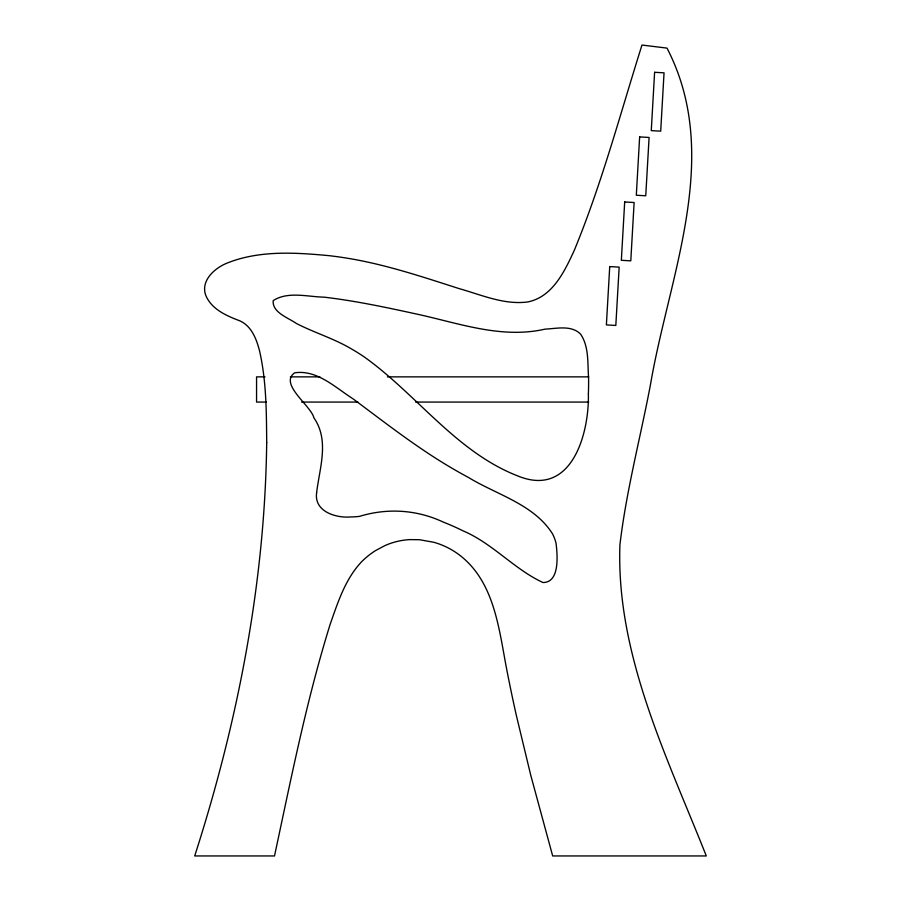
<?xml version="1.0" encoding="UTF-8"?>
<svg xmlns="http://www.w3.org/2000/svg" width="901" height="901" viewBox="0 0 901 901"><rect width="100%" height="100%" fill="white"/><g stroke="black" fill="none" stroke-linecap="round" stroke-linejoin="round"><path stroke-width="1.35" d="M265.007 376.866L256.56 376.866L256.56 402.071L266.414 402.071M290.347 376.866L319.9 376.866M387.453 376.866L588.725 376.866M301.598 402.071L357.9 402.071M415.609 402.071L588.725 402.071M316.623 492.746C313.942 511.351 335.499 518.131 350.286 516.971A83.005 83.005 0 0 0 359.533 516.363C387.216 507.882 416.724 509.606 443.134 522.028A248.012 248.012 0 0 1 463.069 530.858C492.622 543.404 514.189 569.184 542.943 582.519C560.095 582.71 557.426 554.52 556.041 543.224A42.752 42.752 0 0 0 552.572 533.921C533.944 504.301 497.059 494.874 468.588 477.541A478.273 478.273 0 0 1 451.57 467.968C416.904 447.651 385.245 422.783 353.057 398.85C335.521 387.723 316.994 369.399 294.604 372.845C278.871 384.119 311.115 405.765 313.875 417.771C329.665 440.499 319.528 467.968 316.623 492.746M266.696 442.549C264.939 583.048 237.673 722.467 194.706 855.95L274.501 855.95C291.158 778.363 306.498 700.268 330.126 624.416C337.886 602.296 345.342 578.724 361.932 561.424A79.063 79.063 0 0 1 375.469 550.635L384.986 545.567A70.942 70.942 0 0 1 409.583 539.609L419.415 539.71L433.764 542.267A76.709 76.709 0 0 1 459.589 555.117C495.178 582.361 499.086 630.779 507.094 671.335A1614.829 1614.829 0 0 0 516.205 714.82L530.678 774.95L552.673 855.95L706.294 855.95C666.898 756.547 615.969 654.43 619.922 544.812C626.274 490.944 640.284 438.28 650.398 385.031C669.094 274.951 722.884 156.031 666.999 48.102L641.974 45.05C620.282 113.796 601.755 183.793 574.219 250.512C564.612 271.269 552.595 296.981 527.761 301.948C504.143 305.09 481.472 294.886 459.195 288.635C427.277 278.386 395.37 267.743 362.484 260.997A396.812 396.812 0 0 0 329.214 255.681C295.28 252.494 259.285 250.14 226.996 263.126C214.652 268.093 200.304 280.74 205.8 295.46C211.656 309.403 226.613 315.868 239.869 320.846C251.627 326.117 256.571 339.238 259.544 350.883C266.392 380.898 266.448 411.926 266.696 442.549M588.376 393.883C589.277 433.888 571.583 497.836 518.086 476.066C456.368 452.156 417.321 395.01 364.905 357.404A185.617 185.617 0 0 0 350.928 348.619C333.595 338.427 314.19 332.638 296.361 323.459C288.252 317.738 272.034 312.501 273.194 300.619C287.869 291.057 307.68 296.846 324.157 297.161C356.661 301.002 388.691 307.917 420.632 314.933C461.447 324.157 502.893 338.81 545.128 329.124C556.75 328.606 571.358 324.833 580.582 334.113C589.164 346.694 587.475 363.126 588.578 377.609A298.501 298.501 0 0 1 588.376 393.883M609.729 266.583L606.384 324.912L615.822 325.452L619.167 267.124L609.729 266.583M624.686 201.97L621.341 260.299L630.79 260.839L634.124 202.511L624.686 201.97M639.642 136.918L636.309 195.235L645.747 195.776L649.092 137.459L639.642 136.918M654.61 72.294L651.265 130.622L660.703 131.163L664.048 72.835L654.61 72.294"/></g></svg>
